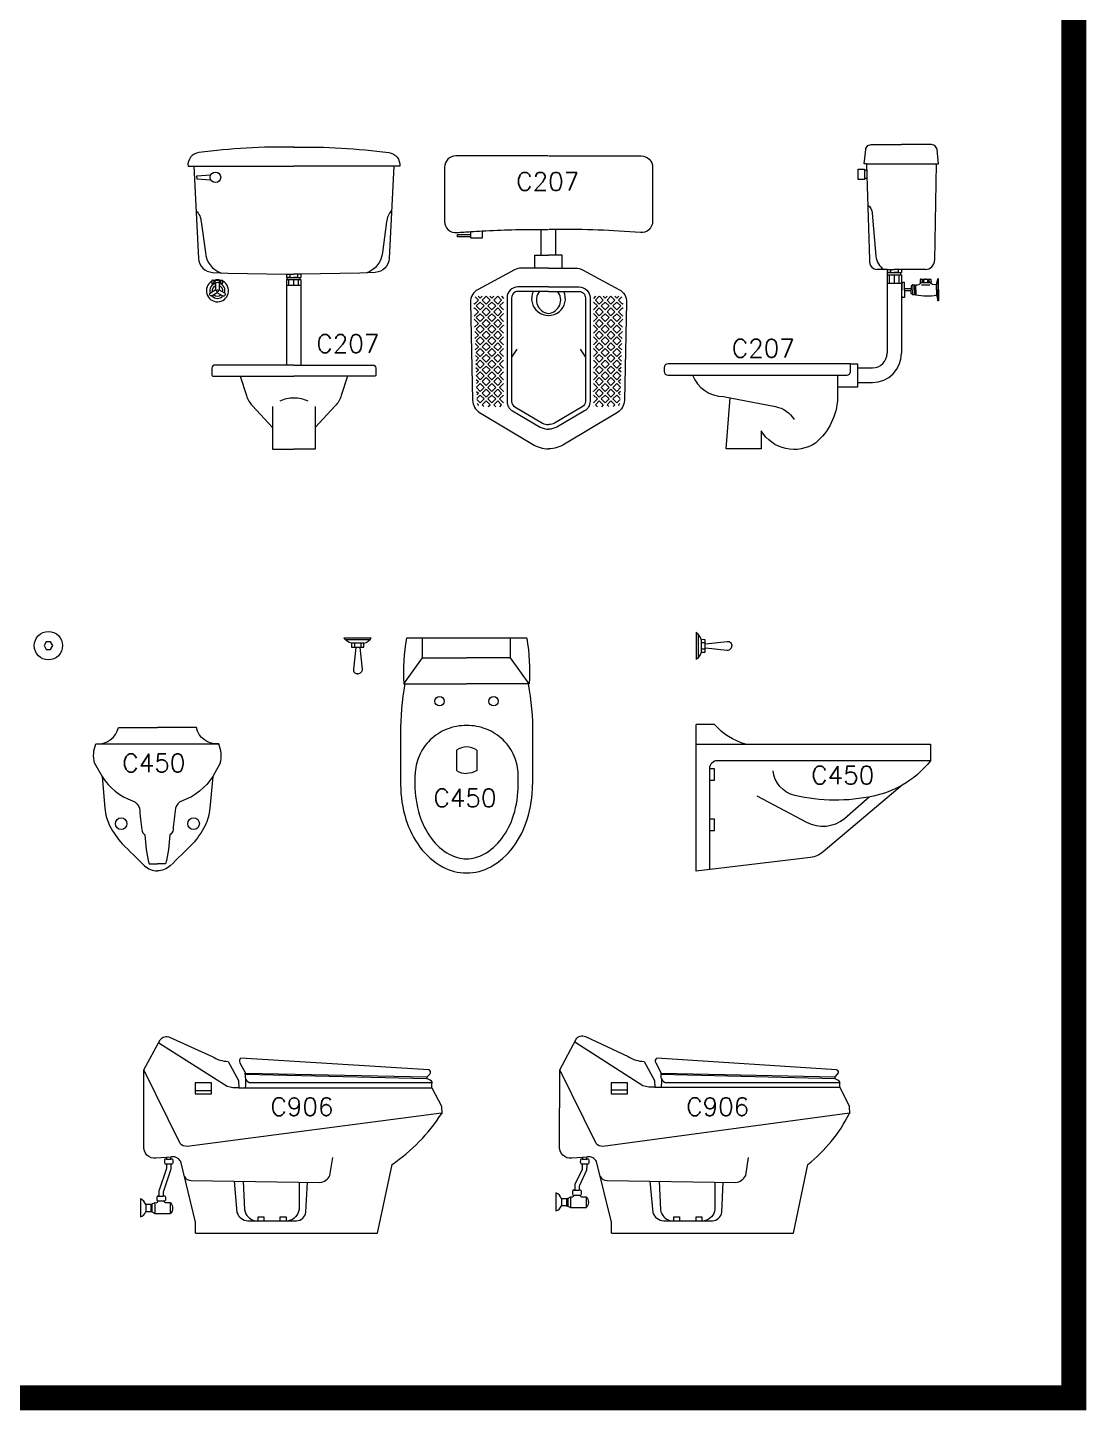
# Model space of a CAD drawing. Header units: inches. Extents: x -2548 to -2391, y 2200 to 2352.
# Drawn here: x -2424.26 to -2418.43, y 2314.17 to 2321.78 of the extents above; entities that cross this region are included whole.
import ezdxf
from ezdxf.enums import TextEntityAlignment as Align

# ---------------------------------------------------------------- set-up
doc = ezdxf.new("R2010")
doc.units = ezdxf.units.IN
doc.header["$MEASUREMENT"] = 0
for name, color, linetype in [('1', 7, 'Continuous'), ('2', 2, 'Continuous'), ('LIS', 151, 'Continuous'), ('WC-DET1', 15, 'Continuous'), ('WC-DET2', 10, 'Continuous'), ('WC-OUT', 7, 'Continuous'), ('WC-OUTL', 7, 'Continuous')]:
    doc.layers.add(name, color=color, linetype=linetype)
doc.styles.add('ROMANS', font='romans', dxfattribs={"height": 0.1})

# ---------------------------------------------------------------- blocks, each defined once
blk = doc.blocks.new('PATH')
for p, q in [((-0.0832, -0.0199), (-0.0812, -0.0219)), ((-0.0827, -0.0337), (-0.0812, -0.0322)), ((-0.0812, -0.0219), (-0.0704, -0.011)), ((-0.0812, -0.0322), (-0.0704, -0.043)), ((-0.0794, -0.0021), (-0.0704, -0.011)), ((-0.0761, -0.027), (-0.0652, -0.0162)), ((-0.0761, -0.027), (-0.0652, -0.0379)), ((-0.0708, -0.0003), (-0.0652, -0.0059)), ((-0.0652, -0.0059), (-0.0597, -0.0003)), ((-0.0652, -0.0162), (-0.0544, -0.027)), ((-0.0652, -0.0379), (-0.0544, -0.027)), ((-0.0601, -0.011), (-0.0493, -0.0003)), ((-0.0601, -0.011), (-0.0492, -0.0219)), ((-0.0601, -0.043), (-0.0492, -0.0322)), ((-0.0492, -0.0219), (-0.0384, -0.011)), ((-0.0492, -0.0322), (-0.0384, -0.043)), ((-0.0491, -0.0003), (-0.0384, -0.011)), ((-0.0441, -0.027), (-0.0332, -0.0162)), ((-0.0441, -0.027), (-0.0332, -0.0379)), ((-0.0388, -0.0003), (-0.0332, -0.0059)), ((-0.0332, -0.0059), (-0.0277, -0.0003)), ((-0.0332, -0.0162), (-0.0224, -0.027)), ((-0.0332, -0.0379), (-0.0224, -0.027)), ((-0.0281, -0.011), (-0.0173, -0.0003)), ((-0.0281, -0.011), (-0.0172, -0.0219)), ((-0.0281, -0.043), (-0.0172, -0.0322)), ((-0.0172, -0.0219), (-0.0064, -0.011)), ((-0.0172, -0.0322), (-0.0064, -0.043)), ((-0.0171, -0.0003), (-0.0064, -0.011)), ((-0.0121, -0.027), (-0.0011, -0.0161)), ((-0.0121, -0.027), (-0.0011, -0.038)), ((-0.0068, -0.0003), (-0.0011, -0.006)), ((-0.0012, -0.0059), (-0.0011, -0.0057)), ((-0.0012, -0.0162), (-0.0011, -0.0163)), ((-0.0012, -0.0379), (-0.0011, -0.0377)), ((-0.0821, -0.053), (-0.0812, -0.0539)), ((-0.082, -0.0547), (-0.0704, -0.043)), ((-0.0817, -0.0637), (-0.0704, -0.075)), ((-0.0817, -0.0647), (-0.0812, -0.0642)), ((-0.081, -0.0856), (-0.0704, -0.075)), ((-0.0761, -0.059), (-0.0652, -0.0482)), ((-0.0761, -0.059), (-0.0652, -0.0699)), ((-0.0652, -0.0482), (-0.0544, -0.059)), ((-0.0652, -0.0699), (-0.0544, -0.059)), ((-0.0601, -0.043), (-0.0492, -0.0539)), ((-0.0601, -0.075), (-0.0492, -0.0642)), ((-0.0601, -0.075), (-0.0492, -0.0859)), ((-0.0492, -0.0539), (-0.0384, -0.043)), ((-0.0492, -0.0642), (-0.0384, -0.075)), ((-0.0492, -0.0859), (-0.0384, -0.075)), ((-0.0441, -0.059), (-0.0332, -0.0482)), ((-0.0441, -0.059), (-0.0332, -0.0699)), ((-0.0332, -0.0482), (-0.0224, -0.059)), ((-0.0332, -0.0699), (-0.0224, -0.059)), ((-0.0281, -0.043), (-0.0172, -0.0539)), ((-0.0281, -0.075), (-0.0172, -0.0642)), ((-0.0281, -0.075), (-0.0172, -0.0859)), ((-0.0172, -0.0539), (-0.0064, -0.043)), ((-0.0172, -0.0642), (-0.0064, -0.075)), ((-0.0172, -0.0859), (-0.0064, -0.075)), ((-0.0121, -0.059), (-0.0011, -0.0481)), ((-0.0121, -0.059), (-0.0011, -0.07)), ((-0.0012, -0.0482), (-0.0011, -0.0483)), ((-0.0012, -0.0699), (-0.0011, -0.0697)), ((-0.0806, -0.0968), (-0.0704, -0.107)), ((-0.08, -0.1166), (-0.0704, -0.107)), ((-0.0761, -0.091), (-0.0652, -0.0802)), ((-0.0761, -0.091), (-0.0652, -0.1019)), ((-0.0761, -0.123), (-0.0652, -0.1122)), ((-0.0652, -0.0802), (-0.0544, -0.091)), ((-0.0652, -0.1019), (-0.0544, -0.091)), ((-0.0652, -0.1122), (-0.0544, -0.123)), ((-0.0601, -0.107), (-0.0492, -0.0962)), ((-0.0601, -0.107), (-0.0492, -0.1179)), ((-0.0492, -0.0962), (-0.0384, -0.107)), ((-0.0492, -0.1179), (-0.0384, -0.107)), ((-0.0441, -0.091), (-0.0332, -0.0802)), ((-0.0441, -0.091), (-0.0332, -0.1019)), ((-0.0441, -0.123), (-0.0332, -0.1122)), ((-0.0332, -0.0802), (-0.0224, -0.091)), ((-0.0332, -0.1019), (-0.0224, -0.091)), ((-0.0332, -0.1122), (-0.0224, -0.123)), ((-0.0281, -0.107), (-0.0172, -0.0962)), ((-0.0281, -0.107), (-0.0172, -0.1179)), ((-0.0172, -0.0962), (-0.0064, -0.107)), ((-0.0172, -0.1179), (-0.0064, -0.107)), ((-0.0121, -0.091), (-0.0011, -0.0801)), ((-0.0121, -0.091), (-0.0011, -0.102)), ((-0.0121, -0.123), (-0.0011, -0.1121)), ((-0.0012, -0.0802), (-0.0011, -0.0803)), ((-0.0012, -0.1019), (-0.0011, -0.1017)), ((-0.0012, -0.1122), (-0.0011, -0.1123)), ((-0.0795, -0.1299), (-0.0704, -0.139)), ((-0.079, -0.1476), (-0.0704, -0.139)), ((-0.0761, -0.123), (-0.0652, -0.1339)), ((-0.0761, -0.155), (-0.0652, -0.1442)), ((-0.0652, -0.1339), (-0.0544, -0.123)), ((-0.0652, -0.1442), (-0.0544, -0.155)), ((-0.0601, -0.139), (-0.0492, -0.1282)), ((-0.0601, -0.139), (-0.0492, -0.1499)), ((-0.0492, -0.1282), (-0.0384, -0.139)), ((-0.0492, -0.1499), (-0.0384, -0.139)), ((-0.0441, -0.123), (-0.0332, -0.1339)), ((-0.0441, -0.155), (-0.0332, -0.1442)), ((-0.0332, -0.1339), (-0.0224, -0.123)), ((-0.0332, -0.1442), (-0.0224, -0.155)), ((-0.0281, -0.139), (-0.0172, -0.1282)), ((-0.0281, -0.139), (-0.0172, -0.1499)), ((-0.0172, -0.1282), (-0.0064, -0.139)), ((-0.0172, -0.1499), (-0.0064, -0.139)), ((-0.0121, -0.123), (-0.0011, -0.134)), ((-0.0121, -0.155), (-0.0011, -0.1441)), ((-0.0012, -0.1339), (-0.0011, -0.1337)), ((-0.0012, -0.1442), (-0.0011, -0.1443)), ((-0.0785, -0.163), (-0.0704, -0.171)), ((-0.0779, -0.1786), (-0.0704, -0.171)), ((-0.0777, -0.1854), (-0.0652, -0.1979)), ((-0.0776, -0.1886), (-0.0652, -0.1762)), ((-0.0761, -0.155), (-0.0652, -0.1659)), ((-0.0652, -0.1659), (-0.0544, -0.155)), ((-0.0652, -0.1762), (-0.0544, -0.187)), ((-0.0652, -0.1979), (-0.0544, -0.187)), ((-0.0601, -0.171), (-0.0492, -0.1602)), ((-0.0601, -0.171), (-0.0492, -0.1819)), ((-0.0492, -0.1602), (-0.0384, -0.171)), ((-0.0492, -0.1819), (-0.0384, -0.171)), ((-0.0441, -0.155), (-0.0332, -0.1659)), ((-0.0441, -0.187), (-0.0332, -0.1762)), ((-0.0441, -0.187), (-0.0332, -0.1979)), ((-0.0332, -0.1659), (-0.0224, -0.155)), ((-0.0332, -0.1762), (-0.0224, -0.187)), ((-0.0332, -0.1979), (-0.0224, -0.187)), ((-0.0281, -0.171), (-0.0172, -0.1602)), ((-0.0281, -0.171), (-0.0172, -0.1819)), ((-0.0172, -0.1602), (-0.0064, -0.171)), ((-0.0172, -0.1819), (-0.0064, -0.171)), ((-0.0121, -0.155), (-0.0011, -0.166)), ((-0.0121, -0.187), (-0.0011, -0.1761)), ((-0.0121, -0.187), (-0.0011, -0.198)), ((-0.0012, -0.1762), (-0.0011, -0.1763)), ((-0.0774, -0.196), (-0.0704, -0.203)), ((-0.0769, -0.2096), (-0.0704, -0.203)), ((-0.0766, -0.2196), (-0.0652, -0.2082)), ((-0.0766, -0.2185), (-0.0652, -0.2299)), ((-0.0652, -0.2082), (-0.0544, -0.219)), ((-0.0652, -0.2299), (-0.0544, -0.219)), ((-0.0601, -0.203), (-0.0492, -0.1922)), ((-0.0601, -0.203), (-0.0492, -0.2139)), ((-0.0601, -0.235), (-0.0492, -0.2242)), ((-0.0492, -0.1922), (-0.0384, -0.203)), ((-0.0492, -0.2139), (-0.0384, -0.203)), ((-0.0492, -0.2242), (-0.0384, -0.235)), ((-0.0441, -0.219), (-0.0332, -0.2082)), ((-0.0441, -0.219), (-0.0332, -0.2299)), ((-0.0332, -0.2082), (-0.0224, -0.219)), ((-0.0332, -0.2299), (-0.0224, -0.219)), ((-0.0281, -0.203), (-0.0172, -0.1922)), ((-0.0281, -0.203), (-0.0172, -0.2139)), ((-0.0281, -0.235), (-0.0172, -0.2242)), ((-0.0172, -0.1922), (-0.0064, -0.203)), ((-0.0172, -0.2139), (-0.0064, -0.203)), ((-0.0172, -0.2242), (-0.0064, -0.235)), ((-0.0121, -0.219), (-0.0011, -0.2081)), ((-0.0121, -0.219), (-0.0011, -0.23)), ((-0.0012, -0.1979), (-0.0011, -0.1977)), ((-0.0012, -0.2082), (-0.0011, -0.2083)), ((-0.0763, -0.2291), (-0.0704, -0.235)), ((-0.0759, -0.2405), (-0.0704, -0.235)), ((-0.0756, -0.2505), (-0.0652, -0.2402)), ((-0.0755, -0.2516), (-0.0652, -0.2619)), ((-0.0752, -0.2622), (-0.0704, -0.267)), ((-0.0652, -0.2402), (-0.0544, -0.251)), ((-0.0652, -0.2619), (-0.0544, -0.251)), ((-0.0601, -0.235), (-0.0492, -0.2459)), ((-0.0601, -0.267), (-0.0492, -0.2562)), ((-0.0492, -0.2459), (-0.0384, -0.235)), ((-0.0492, -0.2562), (-0.0384, -0.267)), ((-0.0441, -0.251), (-0.0332, -0.2402)), ((-0.0441, -0.251), (-0.0332, -0.2619)), ((-0.0332, -0.2402), (-0.0224, -0.251)), ((-0.0332, -0.2619), (-0.0224, -0.251)), ((-0.0281, -0.235), (-0.0172, -0.2459)), ((-0.0281, -0.267), (-0.0172, -0.2562)), ((-0.0172, -0.2459), (-0.0064, -0.235)), ((-0.0172, -0.2562), (-0.0064, -0.267)), ((-0.0121, -0.251), (-0.0011, -0.2401)), ((-0.0121, -0.251), (-0.0011, -0.262)), ((-0.0012, -0.2402), (-0.0011, -0.2403)), ((-0.0012, -0.2619), (-0.0011, -0.2617)), ((-0.0749, -0.2715), (-0.0704, -0.267)), ((-0.0746, -0.2815), (-0.0652, -0.2722)), ((-0.0744, -0.2846), (-0.0652, -0.2939)), ((-0.074, -0.2954), (-0.0704, -0.299)), ((-0.0719, -0.3006), (-0.0704, -0.299)), ((-0.0652, -0.2722), (-0.0544, -0.283)), ((-0.0652, -0.2939), (-0.0544, -0.283)), ((-0.0601, -0.267), (-0.0492, -0.2779)), ((-0.0601, -0.299), (-0.0492, -0.2882)), ((-0.0601, -0.299), (-0.0552, -0.3039)), ((-0.0492, -0.2779), (-0.0384, -0.267)), ((-0.0492, -0.2882), (-0.0384, -0.299)), ((-0.0441, -0.283), (-0.0332, -0.2722)), ((-0.0441, -0.283), (-0.0332, -0.2939)), ((-0.0434, -0.304), (-0.0384, -0.299)), ((-0.0332, -0.2722), (-0.0224, -0.283)), ((-0.0332, -0.2939), (-0.0224, -0.283)), ((-0.0281, -0.267), (-0.0172, -0.2779)), ((-0.0281, -0.299), (-0.0172, -0.2882)), ((-0.0281, -0.299), (-0.0228, -0.3043)), ((-0.0172, -0.2779), (-0.0064, -0.267)), ((-0.0172, -0.2882), (-0.0064, -0.299)), ((-0.0121, -0.283), (-0.0011, -0.2721)), ((-0.0121, -0.283), (-0.0011, -0.294)), ((-0.0118, -0.3044), (-0.0064, -0.299)), ((-0.0014, -0.3044), (-0.0012, -0.3042)), ((-0.0012, -0.2722), (-0.0011, -0.2723)), ((-0.0012, -0.3042), (-0.0011, -0.3043))]:
    blk.add_line(p, q)

msp = doc.modelspace()

# ---------------------------------------------------------------- linework, layer by layer
at = {"color": 1}
for p, q in [((-2423.63637, 2315.33445), (-2423.63637, 2315.23475)), ((-2421.34866, 2315.36668), (-2421.34866, 2315.26697))]:
    msp.add_line(p, q, dxfattribs=at)
for points in [[(-2422.78901, 2321.12359, 0.0351208), (-2423.31421, 2321.09379, 0.4086938), (-2423.37401, 2321.01799), (-2423.34169, 2321.01799)], [(-2422.79309, 2321.12359, -0.0351208), (-2422.26789, 2321.09379, -0.4086938), (-2422.20809, 2321.01799), (-2422.24041, 2321.01799)], [(-2423.34169, 2321.01799), (-2423.31582, 2320.50966, 0.3865207), (-2423.23937, 2320.43394), (-2423.15381, 2320.43026), (-2422.83232, 2320.42432)], [(-2422.24041, 2321.01799), (-2422.26628, 2320.50966, -0.3865207), (-2422.34273, 2320.43394), (-2422.42829, 2320.43026), (-2422.75234, 2320.42427)], [(-2422.83233, 2319.92384), (-2423.22541, 2319.92384, 0.4142136), (-2423.24221, 2319.90704), (-2423.24221, 2319.86979, 0.4142136), (-2423.23501, 2319.86259), (-2423.08641, 2319.86259)], [(-2422.75233, 2319.92384), (-2422.35669, 2319.92384, -0.4142136), (-2422.33989, 2319.90704), (-2422.33989, 2319.86979, -0.4142136), (-2422.34709, 2319.86259), (-2422.49569, 2319.86259)], [(-2423.49237, 2315.52647), (-2423.49237, 2315.51421, -0.0418136), (-2423.49387, 2315.49614), (-2423.53287, 2315.38071, 0.1034695), (-2423.53437, 2315.37354), (-2423.53437, 2315.34837)], [(-2423.46837, 2315.52647), (-2423.46837, 2315.50919, -0.0418136), (-2423.46987, 2315.49112), (-2423.50887, 2315.37569, 0.1034695), (-2423.51037, 2315.36852), (-2423.51037, 2315.34837)], [(-2423.50138, 2315.55247, 0.1538462), (-2423.50138, 2315.52647, 1.3694654)], [(-2423.45895, 2315.55247, -0.1538462), (-2423.45895, 2315.52647, -1.3694654)], [(-2421.20245, 2315.52647), (-2421.20245, 2315.51421, -0.0418136), (-2421.20395, 2315.49614), (-2421.24295, 2315.41294, 0.1034695), (-2421.24445, 2315.40577), (-2421.24445, 2315.3806)], [(-2421.17845, 2315.52647), (-2421.17845, 2315.50919, -0.0418136), (-2421.17995, 2315.49112), (-2421.21895, 2315.40792, 0.1034695), (-2421.22045, 2315.40075), (-2421.22045, 2315.3806)], [(-2421.21146, 2315.55247, 0.1538462), (-2421.21146, 2315.52647, 1.3694654)], [(-2421.16903, 2315.55247, -0.1538462), (-2421.16903, 2315.52647, -1.3694654)], [(-2421.25463, 2315.3806, 0.1538462), (-2421.25463, 2315.3546, 1.3694654)], [(-2421.21027, 2315.3806, -0.1538462), (-2421.21027, 2315.3546, -1.3694654)], [(-2423.54037, 2315.32237), (-2423.54037, 2315.32076, -0.4253925), (-2423.55075, 2315.31077), (-2423.55735, 2315.31102)], [(-2423.54455, 2315.34837, 0.1538462), (-2423.54455, 2315.32237, 1.3694654)], [(-2423.46967, 2315.31102), (-2423.49437, 2315.31102, -0.4142136), (-2423.50437, 2315.32102), (-2423.50437, 2315.32237)], [(-2423.50019, 2315.34837, -0.1538462), (-2423.50019, 2315.32237, -1.3694654)], [(-2423.46967, 2315.31102, -0.3903271), (-2423.47045, 2315.2532, -2.5541258)], [(-2421.25045, 2315.3546), (-2421.25045, 2315.35299, -0.4253925), (-2421.26083, 2315.34299), (-2421.26743, 2315.34325)], [(-2421.17975, 2315.34325), (-2421.20445, 2315.34325, -0.4142136), (-2421.21445, 2315.35325), (-2421.21445, 2315.3546)], [(-2421.17975, 2315.34325, -0.3903271), (-2421.18054, 2315.28543, -2.5541258)]]:
    msp.add_lwpolyline(points, format="xyb", dxfattribs=at)
for points in [[(-2423.05837, 2316.01736), (-2423.05837, 2316.02548)], [(-2422.05613, 2315.99366), (-2422.05613, 2316.00566)], [(-2420.76845, 2316.01736), (-2420.76845, 2316.02548)], [(-2419.81021, 2315.99366), (-2419.81021, 2316.00566)], [(-2423.49229, 2315.55247), (-2423.50138, 2315.55247)], [(-2423.50138, 2315.52647), (-2423.49237, 2315.52647)], [(-2423.49229, 2315.56193), (-2423.49229, 2315.55247)], [(-2423.46837, 2315.52647), (-2423.45895, 2315.52647)], [(-2423.46822, 2315.55247), (-2423.46822, 2315.5639)], [(-2423.45895, 2315.55247), (-2423.46822, 2315.55247)], [(-2421.20237, 2315.55247), (-2421.21146, 2315.55247)], [(-2421.21146, 2315.52647), (-2421.20245, 2315.52647)], [(-2421.20237, 2315.56193), (-2421.20237, 2315.55247)], [(-2421.17845, 2315.52647), (-2421.16903, 2315.52647)], [(-2421.1783, 2315.55247), (-2421.1783, 2315.5639)], [(-2421.16903, 2315.55247), (-2421.1783, 2315.55247)], [(-2421.24445, 2315.3806), (-2421.25463, 2315.3806)], [(-2421.21027, 2315.3806), (-2421.22045, 2315.3806)], [(-2423.57885, 2315.30201), (-2423.60627, 2315.30201), (-2423.60627, 2315.30171)], [(-2423.57346, 2315.30416), (-2423.57885, 2315.3022), (-2423.57885, 2315.30201)], [(-2423.55672, 2315.31102), (-2423.57297, 2315.30416)], [(-2423.53437, 2315.34837), (-2423.54455, 2315.34837)], [(-2423.54455, 2315.32237), (-2423.54066, 2315.32237)], [(-2423.50019, 2315.34837), (-2423.51037, 2315.34837)], [(-2423.50492, 2315.32237), (-2423.50019, 2315.32237)], [(-2421.28893, 2315.33424), (-2421.31635, 2315.33424), (-2421.31635, 2315.33394)], [(-2421.28355, 2315.33639), (-2421.28893, 2315.33443), (-2421.28893, 2315.33424)], [(-2421.2668, 2315.34325), (-2421.28306, 2315.33639)], [(-2421.25463, 2315.3546), (-2421.25074, 2315.3546)], [(-2421.215, 2315.3546), (-2421.21027, 2315.3546)], [(-2423.60627, 2315.26398), (-2423.57885, 2315.26398)], [(-2423.57885, 2315.26398), (-2423.57885, 2315.26349), (-2423.57346, 2315.26202)], [(-2423.57297, 2315.26202), (-2423.57297, 2315.26153), (-2423.55735, 2315.2532)], [(-2423.55735, 2315.2532), (-2423.46967, 2315.2532)], [(-2421.31635, 2315.29621), (-2421.28893, 2315.29621)], [(-2421.28893, 2315.29621), (-2421.28893, 2315.29572), (-2421.28355, 2315.29425)], [(-2421.28306, 2315.29425), (-2421.28306, 2315.29376), (-2421.26743, 2315.28543)], [(-2421.26743, 2315.28543), (-2421.17975, 2315.28543)]]:
    msp.add_lwpolyline(points, dxfattribs=at)
for centre, radius, start, end in [((-2423.65367, 2315.28905), 0.04859, 15.098618, 69.142672), ((-2421.36609, 2315.31791), 0.05179, 18.025804, 70.339281), ((-2423.64767, 2315.27601), 0.04279, 285.320663, 342.983467), ((-2421.36003, 2315.31154), 0.046, 284.303106, 339.877514)]:
    msp.add_arc(centre, radius, start, end, dxfattribs=at)
at = {"layer": 'LIS', "color": 8, "const_width": 0.06859}
for points in [[(-2472.5754, 2351.85742), (-2418.46104, 2351.85742), (-2418.46104, 2314.20371), (-2472.5754, 2314.20371)], [(-2472.50681, 2351.78884), (-2418.52963, 2351.78884), (-2418.52963, 2314.27229), (-2472.50681, 2314.27229)]]:
    msp.add_lwpolyline(points, close=True, dxfattribs=at)
at = {"layer": 'WC-DET1', "color": 1}
for p, q in [((-2419.63764, 2321.03136), (-2419.25344, 2321.03136)), ((-2421.25463, 2315.3806), (-2421.22045, 2315.3806)), ((-2423.54455, 2315.34837), (-2423.51037, 2315.34837))]:
    msp.add_line(p, q, dxfattribs=at)
for points in [[(-2423.34169, 2321.01799), (-2422.79105, 2321.01799)], [(-2422.24041, 2321.01799), (-2422.79105, 2321.01799)], [(-2423.32621, 2320.95719), (-2423.32621, 2320.96579), (-2423.24811, 2320.97136)], [(-2423.32621, 2320.95719), (-2423.32621, 2320.94859), (-2423.24811, 2320.94303)], [(-2419.64784, 2320.99436), (-2419.64784, 2320.95236)], [(-2421.81583, 2320.62879), (-2421.81583, 2320.64319)], [(-2421.42864, 2320.52819), (-2421.38864, 2320.52819)], [(-2421.34864, 2320.52819), (-2421.38864, 2320.52819)], [(-2422.83232, 2320.42432), (-2422.79105, 2320.42355)], [(-2422.82873, 2320.40578), (-2422.75593, 2320.40578)], [(-2422.75234, 2320.42427), (-2422.79105, 2320.42355)], [(-2419.52102, 2320.43236), (-2419.44822, 2320.43236)], [(-2419.52102, 2320.42116), (-2419.44822, 2320.42116)], [(-2419.33924, 2320.39728), (-2419.28344, 2320.39728)], [(-2419.25124, 2320.36488), (-2419.24524, 2320.39888)], [(-2419.24124, 2320.33816), (-2419.24124, 2320.39888), (-2419.24524, 2320.39888)], [(-2423.24081, 2320.39172), (-2423.18501, 2320.39172)], [(-2422.83233, 2320.36371), (-2422.75233, 2320.36371)], [(-2422.82873, 2320.39458), (-2422.75593, 2320.39458)], [(-2419.52462, 2320.37416), (-2419.44462, 2320.37416)], [(-2419.39104, 2320.34328), (-2419.42864, 2320.34328)], [(-2419.39104, 2320.33248), (-2419.42864, 2320.33248)], [(-2419.38144, 2320.36608), (-2419.39104, 2320.35848), (-2419.39104, 2320.33788)], [(-2419.38144, 2320.30968), (-2419.39104, 2320.31728), (-2419.39104, 2320.33788)], [(-2419.37144, 2320.36428), (-2419.38144, 2320.36608), (-2419.38144, 2320.33768)], [(-2419.37144, 2320.31108), (-2419.38144, 2320.30968), (-2419.38144, 2320.33768)], [(-2419.36516, 2320.31108), (-2419.37144, 2320.31108), (-2419.37144, 2320.36428), (-2419.36516, 2320.36428)], [(-2419.25124, 2320.33816), (-2419.25124, 2320.36488)], [(-2419.25124, 2320.33816), (-2419.25124, 2320.31143)], [(-2419.24124, 2320.33816), (-2419.24124, 2320.27743), (-2419.24524, 2320.27743)], [(-2419.25124, 2320.31143), (-2419.24524, 2320.27743)], [(-2419.68624, 2319.90836), (-2419.68624, 2319.82836)], [(-2423.08641, 2319.86259), (-2422.79105, 2319.86259)], [(-2422.49569, 2319.86259), (-2422.79105, 2319.86259)], [(-2422.18552, 2318.16856), (-2422.08252, 2318.31256), (-2422.08252, 2318.42056)], [(-2421.49452, 2318.16856), (-2421.59752, 2318.31256), (-2421.59752, 2318.42056)], [(-2422.40519, 2318.39263), (-2422.47439, 2318.39263)], [(-2422.45019, 2318.37063), (-2422.42819, 2318.37063)], [(-2420.54748, 2318.4122), (-2420.54748, 2318.343)], [(-2420.52548, 2318.3672), (-2420.52548, 2318.3892)], [(-2422.08252, 2318.31256), (-2421.84002, 2318.31256)], [(-2421.59752, 2318.31256), (-2421.84002, 2318.31256)], [(-2422.17912, 2318.16856), (-2421.84002, 2318.16856)], [(-2421.50092, 2318.16856), (-2421.84002, 2318.16856)], [(-2423.88094, 2317.83894), (-2423.20454, 2317.83894)], [(-2420.57522, 2317.8372), (-2420.30328, 2317.8372)], [(-2422.12332, 2317.61536), (-2422.12332, 2317.66916)], [(-2421.55552, 2317.61536), (-2421.55552, 2317.66916)], [(-2423.33437, 2315.9306), (-2423.24437, 2315.9306)], [(-2422.03237, 2315.9746), (-2422.03237, 2315.9446)], [(-2421.04445, 2315.9346), (-2420.95445, 2315.9346)], [(-2419.78645, 2315.9746), (-2419.78645, 2315.9486)], [(-2423.49237, 2315.52647), (-2423.46837, 2315.52647)], [(-2423.49229, 2315.55247), (-2423.46822, 2315.55247)], [(-2421.20245, 2315.52647), (-2421.17845, 2315.52647)], [(-2421.20237, 2315.55247), (-2421.1783, 2315.55247)], [(-2423.60627, 2315.30171), (-2423.60627, 2315.26398)], [(-2423.55735, 2315.31102), (-2423.55735, 2315.2532)], [(-2423.54066, 2315.32237), (-2423.50492, 2315.32237)], [(-2421.31635, 2315.33394), (-2421.31635, 2315.29621)], [(-2421.26743, 2315.34325), (-2421.26743, 2315.28543)], [(-2421.25074, 2315.3546), (-2421.215, 2315.3546)]]:
    msp.add_lwpolyline(points, dxfattribs=at)
for points in [[(-2419.63077, 2320.80472, -0.2111246), (-2419.60604, 2320.75976), (-2419.58564, 2320.52316, 0.2318268), (-2419.54124, 2320.44936, -8.8278927)], [(-2423.32964, 2320.77257, -0.1948962), (-2423.30181, 2320.71166), (-2423.27861, 2320.54386, 0.3015441), (-2423.19254, 2320.43192, 0.1638995)], [(-2422.25246, 2320.77257, 0.1948962), (-2422.28029, 2320.71166), (-2422.30349, 2320.54386, -0.3015441), (-2422.38956, 2320.43192, -0.1638995)], [(-2421.81583, 2320.65857, -0.0027198), (-2421.75343, 2320.66228, 0.0925731)], [(-2421.42864, 2320.67062, -0.001654), (-2421.39063, 2320.67039, 0.0925731)], [(-2421.34864, 2320.67062, 0.001644), (-2421.38643, 2320.67039, -0.0925731)], [(-2421.38864, 2320.45729), (-2421.46366, 2320.45729, 0.1237013)], [(-2421.38864, 2320.45729), (-2421.31363, 2320.45729, -0.1237013)], [(-2419.52462, 2320.45021, 0.0019266), (-2419.48462, 2320.45016, 0.5946179)], [(-2419.44462, 2320.45021, -0.0019266), (-2419.48462, 2320.45016, -0.5946179)], [(-2423.21261, 2320.32151), (-2423.24057, 2320.30536, -1), (-2423.25017, 2320.32199), (-2423.22101, 2320.33883)], [(-2423.22727, 2320.37132), (-2423.24081, 2320.37132, -0.5105686)], [(-2423.22101, 2320.33883), (-2423.22101, 2320.37112, -1), (-2423.20181, 2320.37112), (-2423.20181, 2320.33744)], [(-2423.20181, 2320.33744), (-2423.17384, 2320.3213, -1), (-2423.18344, 2320.30467), (-2423.21261, 2320.32151)], [(-2423.18501, 2320.37132), (-2423.19634, 2320.37132, -0.5105686)], [(-2421.38864, 2320.3288), (-2421.55723, 2320.3288, 0.4142136), (-2421.59186, 2320.29417), (-2421.59186, 2319.72299, 0.2676631), (-2421.57458, 2319.69302), (-2421.42172, 2319.60455, 0.1412867), (-2421.38956, 2319.59654, 0.1412867)], [(-2421.38864, 2320.3288), (-2421.22006, 2320.3288, -0.4142136), (-2421.18543, 2320.29417), (-2421.18543, 2319.72299, -0.2676631), (-2421.20271, 2319.69302), (-2421.35557, 2319.60455, -0.1412867), (-2421.38773, 2319.59654, -0.1412867)], [(-2419.42864, 2320.33668), (-2419.42864, 2320.37888), (-2419.43324, 2320.37888, 0.4142136), (-2419.44224, 2320.36988), (-2419.44224, 2320.33668)], [(-2419.42864, 2320.33788), (-2419.42864, 2320.29548), (-2419.43324, 2320.29548, -0.4142136), (-2419.44224, 2320.30448), (-2419.44224, 2320.33788)], [(-2419.33484, 2320.37688), (-2419.33924, 2320.37688, -0.3495628), (-2419.36516, 2320.36417, 26.656849)], [(-2419.28824, 2320.37688), (-2419.33484, 2320.37688, -0.5105686)], [(-2419.25124, 2320.36488), (-2419.27383, 2320.36801, -0.3197836), (-2419.28324, 2320.37688), (-2419.28824, 2320.37688, -0.5105686)], [(-2419.36516, 2320.31108, 0.1152916), (-2419.25095, 2320.30982, 6.8307177)], [(-2422.79105, 2319.92384), (-2422.83233, 2319.92384, 0.4142136)], [(-2422.79105, 2319.92384), (-2422.75233, 2319.92384, -0.4142136)], [(-2420.5895, 2319.86796), (-2419.74744, 2319.86796, 0.4142136), (-2419.72564, 2319.88976), (-2419.72564, 2319.93096)], [(-2419.79644, 2319.86796), (-2419.79644, 2319.80116, -0.2074993)], [(-2421.55553, 2317.66916, 0.0997283), (-2421.57695, 2317.77072, 0.0998892), (-2421.63867, 2317.8598, 0.0969973), (-2421.73026, 2317.91882, 0.0950469), (-2421.83942, 2317.93976, 0.0950469), (-2421.94858, 2317.91882, 0.0969973), (-2422.04016, 2317.8598, 0.0998892), (-2422.10188, 2317.77072, 0.0997283), (-2422.12331, 2317.66916, 0.102035)], [(-2421.89572, 2317.80356), (-2421.89572, 2317.69116, 0.1384205), (-2421.84002, 2317.67516, 3.5114713)], [(-2421.78432, 2317.80356), (-2421.78432, 2317.69116, -0.1384205), (-2421.84002, 2317.67516, -3.5114713)], [(-2419.28522, 2317.7456), (-2420.45828, 2317.7456, 0.4142136), (-2420.50208, 2317.7018), (-2420.50208, 2317.14702)], [(-2423.84734, 2317.65894, 0.1696875), (-2423.68034, 2317.52494, -0.243626), (-2423.64174, 2317.48374, -0.0014593), (-2423.62894, 2317.36554, 0.2341182), (-2423.61094, 2317.33714, 0.0548846), (-2423.58774, 2317.17714), (-2423.54274, 2317.17714)], [(-2423.23814, 2317.65894, -0.1696875), (-2423.40514, 2317.52494, 0.243626), (-2423.44374, 2317.48374, 0.0014593), (-2423.45654, 2317.36554, -0.2341182), (-2423.47454, 2317.33714, -0.0548846), (-2423.49774, 2317.17714), (-2423.54274, 2317.17714)], [(-2419.44178, 2317.61027, -0.0729067), (-2419.59968, 2317.5508, -0.1121683), (-2420.03288, 2317.5546, -0.3180883), (-2420.15228, 2317.69, -1.3329468)], [(-2422.1245, 2317.61536, 0.0752163), (-2422.09901, 2317.44568, 0.0854396), (-2422.03374, 2317.31709, 0.1061672), (-2421.93491, 2317.23057, 0.1275675), (-2421.84002, 2317.20596, 0.1275675), (-2421.74513, 2317.23057, 0.1061672), (-2421.64629, 2317.31709, 0.0854396), (-2421.58102, 2317.44568, 0.0749533), (-2421.55553, 2317.61476, 0.0002615), (-2421.55553, 2317.61536, 0.0002301)], [(-2420.24226, 2317.55185), (-2419.96859, 2317.4069, 0.3008338), (-2419.75868, 2317.4274), (-2419.62215, 2317.54618)], [(-2423.09359, 2315.9446, -0.1082665), (-2423.15835, 2315.95263), (-2423.5343, 2316.19154)], [(-2420.80367, 2315.9486, -0.1082665), (-2420.86843, 2315.95663), (-2421.24438, 2316.19554)], [(-2421.9786, 2315.80193, 0.0009508), (-2421.97718, 2315.80477), (-2423.37939, 2315.62272, -0.2654117), (-2423.41664, 2315.63829), (-2423.61677, 2316.04375)], [(-2423.05719, 2315.99484, -0.0191202), (-2423.05837, 2315.9446, 2.3317961)], [(-2419.73268, 2315.80193, 0.0009508), (-2419.73126, 2315.80477), (-2421.08947, 2315.62272, -0.2654117), (-2421.12672, 2315.63829), (-2421.32685, 2316.04375)], [(-2420.76727, 2315.99484, -0.0207731), (-2420.76845, 2315.9486, 2.5333653)], [(-2423.46822, 2315.5639), (-2423.49229, 2315.56193, -0.4843534)], [(-2423.39418, 2315.45665, 0.2946104), (-2423.35637, 2315.4346), (-2422.64837, 2315.4246, 0.2709782), (-2422.59237, 2315.4626), (-2422.57637, 2315.5606)], [(-2421.1783, 2315.5639), (-2421.20237, 2315.56193, -0.4843534)], [(-2421.10426, 2315.45665, 0.2946104), (-2421.06645, 2315.4346), (-2420.35845, 2315.4246, 0.2709782), (-2420.30245, 2315.4626), (-2420.28645, 2315.5606)], [(-2423.12056, 2315.43127), (-2423.10437, 2315.2586, 0.3052397), (-2423.04437, 2315.2126), (-2422.77637, 2315.2126, 0.3587654), (-2422.72437, 2315.2606), (-2422.71595, 2315.42555)], [(-2423.06963, 2315.43044), (-2423.06237, 2315.2726, 0.2926928), (-2423.00637, 2315.2126, 0.3707889)], [(-2422.76237, 2315.42621), (-2422.76237, 2315.2746, -0.3167258), (-2422.82037, 2315.2126, -0.3744004)], [(-2420.83064, 2315.43127), (-2420.81445, 2315.2586, 0.3052397), (-2420.75445, 2315.2126), (-2420.48645, 2315.2126, 0.3587654), (-2420.43445, 2315.2606), (-2420.42603, 2315.42555)], [(-2420.77971, 2315.43044), (-2420.77245, 2315.2726, 0.2926928), (-2420.71645, 2315.2126, 0.3707889)], [(-2420.47245, 2315.42621), (-2420.47245, 2315.2746, -0.3167258), (-2420.53045, 2315.2126, -0.3744004)]]:
    msp.add_lwpolyline(points, format="xyb", dxfattribs=at)
for points in [[(-2424.11934, 2318.37894), (-2424.13104, 2318.3992), (-2424.15444, 2318.3992), (-2424.16614, 2318.37894), (-2424.15444, 2318.35867), (-2424.13104, 2318.35867)], [(-2423.33437, 2315.9126), (-2423.24437, 2315.9126), (-2423.24437, 2315.9726), (-2423.33437, 2315.9726)], [(-2421.04445, 2315.9126), (-2420.95445, 2315.9126), (-2420.95445, 2315.9726), (-2421.04445, 2315.9726)]]:
    msp.add_lwpolyline(points, close=True, dxfattribs=at)
for centre, radius in [((-2423.22281, 2320.95719), 0.029), ((-2423.21181, 2320.33259), 0.006), ((-2421.98872, 2318.07316), 0.0256), ((-2421.69132, 2318.07316), 0.0256), ((-2423.74214, 2317.39894), 0.032), ((-2423.34334, 2317.39894), 0.032)]:
    msp.add_circle(centre, radius, dxfattribs=at)
for centre, radius, start, end in [((-2290.57009, 2324.8269), 129.12335, 181.7008602, 181.7195052), ((-2419.32564, 2320.38708), 0.017, 143.130102, 216.869898), ((-2419.29704, 2320.38708), 0.017, 323.130102, 36.869898), ((-2423.21181, 2320.33259), 0.06072, 122.030788, 60.703151), ((-2423.21181, 2320.33259), 0.0417, 102.384341, 196.425902), ((-2423.22721, 2320.38152), 0.017, 143.130102, 216.869898), ((-2423.21181, 2320.33259), 0.02921, 108.360935, 189.977235), ((-2423.21181, 2320.33259), 0.06072, 76.818242, 103.181758), ((-2423.21181, 2320.33259), 0.0417, 342.384341, 76.425902), ((-2423.21181, 2320.33259), 0.02921, 348.360935, 69.977235), ((-2423.19861, 2320.38152), 0.017, 323.130102, 36.869898), ((-2421.38864, 2320.28919), 0.09303, 154.802031, 25.197969), ((-2421.38209, 2320.28149), 0.07357, 139.984334, 264.885002), ((-2421.3952, 2320.28149), 0.07357, 275.114998, 40.015666), ((-2419.43928, 2320.33788), 0.00665, 118.698664, 143.357467), ((-2419.43928, 2320.33788), 0.00665, 216.642533, 241.301336), ((-2423.21181, 2320.33259), 0.0417, 222.384341, 316.425902), ((-2423.21181, 2320.33259), 0.02921, 228.360935, 309.977235), ((-2421.83948, 2317.72439), 0.09711, 54.795122, 125.38521)]:
    msp.add_arc(centre, radius, start, end, dxfattribs=at)
at = {"layer": 'WC-DET2', "color": 1}
for points in [[(-2422.81353, 2320.42356), (-2422.81353, 2320.40738), (-2422.82213, 2320.40578), (-2422.83233, 2320.40738)], [(-2422.81353, 2320.40738), (-2422.79233, 2320.40578)], [(-2422.77113, 2320.40738), (-2422.79233, 2320.40578)], [(-2422.77113, 2320.42356), (-2422.77113, 2320.40738), (-2422.76253, 2320.40578), (-2422.75233, 2320.40738)], [(-2419.50582, 2320.45015), (-2419.50582, 2320.43396), (-2419.51442, 2320.43236), (-2419.52462, 2320.43396)], [(-2419.51082, 2320.37396), (-2419.51082, 2320.42116)], [(-2419.50582, 2320.43396), (-2419.48462, 2320.43236)], [(-2419.46342, 2320.43396), (-2419.48462, 2320.43236)], [(-2419.48462, 2320.42116), (-2419.48462, 2320.37416)], [(-2419.46342, 2320.45015), (-2419.46342, 2320.43396), (-2419.45482, 2320.43236), (-2419.44462, 2320.43396)], [(-2419.45842, 2320.37396), (-2419.45842, 2320.42116)], [(-2419.24524, 2320.39888), (-2419.24524, 2320.33816)], [(-2422.81853, 2320.36351), (-2422.81853, 2320.39458)], [(-2422.79233, 2320.39458), (-2422.79233, 2320.36371)], [(-2422.76613, 2320.36351), (-2422.76613, 2320.39458)], [(-2419.36516, 2320.33816), (-2419.36516, 2320.36428)], [(-2419.36516, 2320.33816), (-2419.36516, 2320.31108)], [(-2419.33524, 2320.36528), (-2419.28824, 2320.36528)], [(-2419.24524, 2320.27743), (-2419.24524, 2320.33816)], [(-2421.56383, 2320.01099), (-2421.59183, 2319.96699)], [(-2421.21346, 2320.01099), (-2421.18546, 2319.96699)], [(-2422.90781, 2319.69499), (-2422.90781, 2319.5793)], [(-2422.67429, 2319.69499), (-2422.67429, 2319.5793)], [(-2422.90781, 2319.5793), (-2422.90781, 2319.45999), (-2422.79105, 2319.45999)], [(-2422.67429, 2319.5793), (-2422.67429, 2319.45999), (-2422.79105, 2319.45999)], [(-2420.56508, 2318.44347), (-2420.56508, 2318.31173)], [(-2422.37392, 2318.41023), (-2422.50566, 2318.41023)], [(-2422.45679, 2318.39263), (-2422.45679, 2318.37063)], [(-2422.42159, 2318.39263), (-2422.42159, 2318.37063)], [(-2420.54748, 2318.3958), (-2420.52548, 2318.3958)], [(-2420.54748, 2318.3606), (-2420.52548, 2318.3606)], [(-2420.50088, 2317.639), (-2420.47428, 2317.639), (-2420.47428, 2317.7008), (-2420.50208, 2317.7008)], [(-2420.50088, 2317.3616), (-2420.47428, 2317.3616), (-2420.47428, 2317.4234), (-2420.50208, 2317.4234)], [(-2423.57885, 2315.30201), (-2423.57885, 2315.26398)], [(-2423.57297, 2315.30416), (-2423.57297, 2315.26202)], [(-2423.46967, 2315.2532), (-2423.46967, 2315.31102)], [(-2421.28893, 2315.33424), (-2421.28893, 2315.29621)], [(-2421.28306, 2315.33639), (-2421.28306, 2315.29425)], [(-2421.17975, 2315.28543), (-2421.17975, 2315.34325)], [(-2422.98837, 2315.2126), (-2422.98837, 2315.2346), (-2422.95637, 2315.2346), (-2422.95637, 2315.2126)], [(-2422.86637, 2315.2126), (-2422.86637, 2315.2346), (-2422.83437, 2315.2346), (-2422.83437, 2315.2126)], [(-2420.69845, 2315.2126), (-2420.69845, 2315.2346), (-2420.66645, 2315.2346), (-2420.66645, 2315.2126)], [(-2420.57645, 2315.2126), (-2420.57645, 2315.2346), (-2420.54445, 2315.2346), (-2420.54445, 2315.2126)]]:
    msp.add_lwpolyline(points, dxfattribs=at)
for points in [[(-2423.24154, 2320.37237, 0.0550683), (-2423.23779, 2320.37309, 0.0854193), (-2423.23381, 2320.37511, 0.1061728), (-2423.23105, 2320.37826, 0.1276115), (-2423.2302, 2320.38152, 0.1276115), (-2423.23105, 2320.38477, 0.1061728), (-2423.23381, 2320.38793, 0.0854193), (-2423.23779, 2320.38995, 0.0550683), (-2423.24154, 2320.39066, 0.0749244)], [(-2423.21291, 2320.39072, 0.0749244), (-2423.21802, 2320.38995, 0.0854193), (-2423.222, 2320.38793, 0.1061728), (-2423.22476, 2320.38477, 0.1276115), (-2423.22561, 2320.38152, 0.1276115), (-2423.22476, 2320.37826, 0.1061728), (-2423.222, 2320.37511, 0.0335494), (-2423.22051, 2320.37415, 0.0749244)], [(-2423.20301, 2320.37577, 0.0797957), (-2423.20105, 2320.37826, 0.1276115), (-2423.2002, 2320.38152, 0.1276115), (-2423.20105, 2320.38477, 0.1061728), (-2423.20381, 2320.38793, 0.0854193), (-2423.20779, 2320.38995, 0.0749244), (-2423.21291, 2320.39072, 0.0749244)], [(-2423.18428, 2320.37237, -0.0550683), (-2423.18802, 2320.37309, -0.0854193), (-2423.192, 2320.37511, -0.1061728), (-2423.19476, 2320.37826, -0.1276115), (-2423.19561, 2320.38152, -0.1276115), (-2423.19476, 2320.38477, -0.1061728), (-2423.192, 2320.38793, -0.0854193), (-2423.18802, 2320.38995, -0.0550683), (-2423.18428, 2320.39066, -0.0749244)], [(-2419.33997, 2320.37794, 0.0550683), (-2419.33623, 2320.37865, 0.0854193), (-2419.33225, 2320.38067, 0.1061728), (-2419.32948, 2320.38383, 0.1276115), (-2419.32864, 2320.38708, 0.1276115), (-2419.32948, 2320.39034, 0.1061728), (-2419.33225, 2320.39349, 0.0854193), (-2419.33623, 2320.39551, 0.0550683), (-2419.33997, 2320.39623, 0.0749244)], [(-2419.28271, 2320.37794, -0.0550683), (-2419.28645, 2320.37865, -0.0854193), (-2419.29043, 2320.38067, -0.1061728), (-2419.29319, 2320.38383, -0.1276115), (-2419.29404, 2320.38708, -0.1276115), (-2419.29319, 2320.39034, -0.1061728), (-2419.29043, 2320.39349, -0.0854193), (-2419.28645, 2320.39551, -0.0550683), (-2419.28271, 2320.39623, -0.0749244)], [(-2420.59484, 2319.86796, 0.3079445), (-2420.42564, 2319.74996), (-2420.38803, 2319.74273, -0.2110341)], [(-2423.08641, 2319.86219), (-2423.05231, 2319.75577, 0.11023), (-2423.01899, 2319.69885), (-2422.90781, 2319.5793)], [(-2422.49569, 2319.86219), (-2422.52979, 2319.75577, -0.11023), (-2422.5631, 2319.69885), (-2422.67429, 2319.5793)], [(-2419.79644, 2319.80116), (-2419.79644, 2319.74196, -0.2074993), (-2419.91824, 2319.49416, -0.4269083), (-2420.21724, 2319.56096), (-2420.21724, 2319.46256), (-2420.40984, 2319.46256), (-2420.38803, 2319.74273)], [(-2420.38803, 2319.74273), (-2420.13844, 2319.69476, -0.2110341), (-2420.03624, 2319.62396, 0.7993111)]]:
    msp.add_lwpolyline(points, format="xyb", dxfattribs=at)
msp.add_lwpolyline([(-2419.31134, 2320.39628, 0.0749244), (-2419.31645, 2320.39551, 0.0854193), (-2419.32043, 2320.39349, 0.1061728), (-2419.32319, 2320.39034, 0.1276115), (-2419.32404, 2320.38708, 0.1276115), (-2419.32319, 2320.38383, 0.1061728), (-2419.32043, 2320.38067, 0.0854193), (-2419.31645, 2320.37865, 0.0749244), (-2419.31134, 2320.37788, 0.0749244), (-2419.30623, 2320.37865, 0.0854193), (-2419.30225, 2320.38067, 0.1061728), (-2419.29948, 2320.38383, 0.1276115), (-2419.29864, 2320.38708, 0.1276115), (-2419.29948, 2320.39034, 0.1061728), (-2419.30225, 2320.39349, 0.0854193), (-2419.30623, 2320.39551, 0.0749244)], format="xyb", close=True, dxfattribs=at)
for centre, start, end in [((-2422.79281, 2319.56392), 89.435758, 115.376484), ((-2422.78929, 2319.56392), 64.623516, 90.564242)]:
    msp.add_arc(centre, 0.17827, start, end, dxfattribs=at)
at = {"layer": 'WC-OUT', "color": 1}
for p, q in [((-2419.25344, 2321.03136), (-2419.26264, 2320.49956)), ((-2419.52462, 2320.4502), (-2419.57983, 2320.4502)), ((-2419.52462, 2320.42116), (-2419.52462, 2319.98836)), ((-2419.31264, 2320.45016), (-2419.44462, 2320.4502)), ((-2419.44462, 2320.42116), (-2419.44462, 2319.98836)), ((-2420.75204, 2319.90916), (-2420.75204, 2319.88976)), ((-2419.72564, 2319.93096), (-2420.73024, 2319.93096)), ((-2420.73024, 2319.86796), (-2420.5895, 2319.86796)), ((-2419.68604, 2319.90836), (-2419.60462, 2319.90836)), ((-2419.68604, 2319.82836), (-2419.60462, 2319.82836))]:
    msp.add_line(p, q, dxfattribs=at)
for points in [[(-2419.63744, 2321.03136), (-2419.65044, 2321.03136), (-2419.64184, 2321.10956, -0.4348456), (-2419.60484, 2321.13716), (-2419.44554, 2321.13716, -1)], [(-2419.25364, 2321.03136), (-2419.24064, 2321.03136), (-2419.24924, 2321.10956, 0.4348456), (-2419.28624, 2321.13716), (-2419.44554, 2321.13716, 1)], [(-2421.39063, 2321.07479), (-2421.89903, 2321.07479, 0.4142136), (-2421.96163, 2321.01219), (-2421.96163, 2320.71459, 0.4401232), (-2421.89432, 2320.65294, -0.0034237), (-2421.81583, 2320.65857, 0.0925731)], [(-2421.38643, 2321.07479), (-2420.87803, 2321.07479, -0.4142136), (-2420.81543, 2321.01219), (-2420.81543, 2320.71459, -0.4401232), (-2420.88274, 2320.65294, 0.0202938), (-2421.34864, 2320.67062, -0.0925731)], [(-2421.75343, 2320.66228, -0.0141385), (-2421.42864, 2320.67062, 0.0925731)], [(-2421.46366, 2320.45729), (-2421.53873, 2320.45729, 0.1237013), (-2421.57654, 2320.44779), (-2421.77674, 2320.34041, 0.2824961), (-2421.81891, 2320.26809), (-2421.80663, 2319.72966, 0.2572664), (-2421.76784, 2319.6629), (-2421.47723, 2319.48839, 0.124907), (-2421.38883, 2319.46219, 0.3836267)], [(-2421.31363, 2320.45729), (-2421.23856, 2320.45729, -0.1237013), (-2421.20075, 2320.44779), (-2421.00055, 2320.34041, -0.2824961), (-2420.95838, 2320.26809), (-2420.97065, 2319.72966, -0.2572664), (-2421.00945, 2319.6629), (-2421.30006, 2319.48839, -0.124907), (-2421.38846, 2319.46219, -0.3836267)], [(-2424.12734, 2318.46494, 0.0002301), (-2424.12735, 2318.46434, 0.0749533)], [(-2422.47439, 2318.39263, -0.1583811), (-2422.51499, 2318.42036, 2.9323831)], [(-2422.40519, 2318.39263, 0.1583811), (-2422.36459, 2318.42036, -2.9323831)], [(-2422.17148, 2318.42056, 0.0567112), (-2422.18552, 2318.16856), (-2422.17912, 2318.16856)], [(-2421.50856, 2318.42056, -0.0567112), (-2421.49452, 2318.16856), (-2421.50092, 2318.16856)], [(-2420.54748, 2318.4122, 0.1583811), (-2420.57522, 2318.4528, -2.9323831)], [(-2422.45019, 2318.36943), (-2422.46339, 2318.24983, 0.4826073), (-2422.43799, 2318.22463, -0.5479047)], [(-2422.42819, 2318.36943), (-2422.41499, 2318.24983, -0.4826073), (-2422.44039, 2318.22463, 0.5479047)], [(-2420.54748, 2318.343, -0.1583811), (-2420.57522, 2318.3024, 2.9323831)], [(-2420.52428, 2318.3892), (-2420.40468, 2318.4024, -0.4826073), (-2420.37948, 2318.377, 0.5479047)], [(-2420.52428, 2318.3672), (-2420.40468, 2318.354, 0.4826073), (-2420.37948, 2318.3794, -0.5479047)], [(-2422.17912, 2318.16816, 0.0521214), (-2422.2029, 2317.89376), (-2422.2029, 2317.61536, 0.1445603)], [(-2421.50092, 2318.16816, -0.0521214), (-2421.47714, 2317.89376), (-2421.47714, 2317.61536, -0.1445603)], [(-2423.88897, 2317.73233, -0.1579342), (-2423.88094, 2317.83894, 0.3839797), (-2423.75754, 2317.92894), (-2423.54274, 2317.92894)], [(-2423.19651, 2317.73233, 0.1579342), (-2423.20454, 2317.83894, -0.3839797), (-2423.32794, 2317.92894), (-2423.54274, 2317.92894)], [(-2420.30328, 2317.8372, -0.1474672), (-2420.47428, 2317.9446), (-2420.57522, 2317.9446)], [(-2420.30328, 2317.8372), (-2419.28522, 2317.8372), (-2419.28522, 2317.7456, -0.0947647), (-2419.44178, 2317.61027, -0.1121683)], [(-2423.88897, 2317.73233), (-2423.84734, 2317.65894), (-2423.83194, 2317.48394, 0.0967779), (-2423.80374, 2317.38614, 0.0628624), (-2423.73694, 2317.28834, -0.0039443), (-2423.61354, 2317.16694, 0.1699019), (-2423.54274, 2317.13905, 0.4259045)], [(-2423.19651, 2317.73233), (-2423.23814, 2317.65894), (-2423.25354, 2317.48394, -0.0967779), (-2423.28174, 2317.38614, -0.0628624), (-2423.34854, 2317.28834, 0.0039443), (-2423.47194, 2317.16694, -0.1699019), (-2423.54274, 2317.13905, -0.4259045)], [(-2422.2029, 2317.61536, 0.0002301), (-2422.2029, 2317.61476, 0.0749533)], [(-2422.2029, 2317.61476, 0.0749533), (-2422.17392, 2317.42256, 0.0854396), (-2422.09661, 2317.27026, 0.1061672), (-2421.97301, 2317.16206, 0.1275675), (-2421.84002, 2317.12756, 0.1275675), (-2421.70702, 2317.16206, 0.1061672), (-2421.58342, 2317.27026, 0.0854396), (-2421.50611, 2317.42256, 0.0749533), (-2421.47714, 2317.61476, 0.0002301), (-2421.47714, 2317.61536, 0.0854396)], [(-2419.44178, 2317.61027), (-2419.87564, 2317.24387, -0.152678), (-2419.94549, 2317.21265), (-2420.57522, 2317.1384)], [(-2423.49229, 2315.56193), (-2423.55068, 2315.55716, -0.4843534), (-2423.6174, 2315.62415), (-2423.61677, 2316.04375), (-2423.52695, 2316.20915, -0.3616579), (-2423.47523, 2316.22303), (-2423.24067, 2316.11763, 0.1510359), (-2423.15214, 2316.0906), (-2423.09559, 2315.98586), (-2423.09359, 2315.9446), (-2422.03037, 2315.9446), (-2421.97864, 2315.84391), (-2421.97704, 2315.80114)], [(-2421.20237, 2315.56193), (-2421.26077, 2315.55716, -0.4843534), (-2421.32748, 2315.62415), (-2421.32685, 2316.04375), (-2421.23703, 2316.21315, -0.3616579), (-2421.18531, 2316.22703), (-2420.95075, 2316.11763, 0.1510359), (-2420.86222, 2316.0906), (-2420.80567, 2315.98586), (-2420.80367, 2315.9486), (-2419.78445, 2315.9486), (-2419.73272, 2315.84391), (-2419.73112, 2315.80114)], [(-2422.05613, 2316.00566), (-2422.04237, 2316.0206, 0.5884033), (-2422.04837, 2316.0446), (-2423.08283, 2316.10832, 0.4136585), (-2423.08837, 2316.0826), (-2423.05826, 2316.02527)], [(-2419.81021, 2316.00566), (-2419.79645, 2316.0206, 0.5884033), (-2419.80245, 2316.0446), (-2420.79291, 2316.10832, 0.4136585), (-2420.79845, 2316.0826), (-2420.76834, 2316.02527)], [(-2423.03637, 2315.9746), (-2422.02837, 2315.9746, 0.1932297), (-2422.05613, 2315.99366), (-2423.05989, 2316.0174), (-2423.05989, 2316.0026, 0.2362081), (-2423.03637, 2315.9746, 0.2069584)], [(-2423.05826, 2316.02527), (-2422.05613, 2316.00566, 0.2647091)], [(-2420.74645, 2315.9746), (-2419.78245, 2315.9746, 0.1932297), (-2419.81021, 2315.99366), (-2420.76997, 2316.0174), (-2420.76997, 2316.0026, 0.2362081), (-2420.74645, 2315.9746, 0.2069584)], [(-2420.76834, 2316.02527), (-2419.81021, 2316.00566, 0.2768603)], [(-2423.33237, 2315.1446), (-2422.33037, 2315.1446), (-2422.25037, 2315.5226, 0.1009372), (-2421.9786, 2315.80193)], [(-2421.04245, 2315.1446), (-2420.04045, 2315.1446), (-2419.96045, 2315.5226, 0.109143), (-2419.73268, 2315.80193)], [(-2423.33237, 2315.1446), (-2423.33237, 2315.2046), (-2423.41426, 2315.53853, 0.3261438), (-2423.46445, 2315.56421), (-2423.46822, 2315.5639, -0.4843534)], [(-2421.04245, 2315.1446), (-2421.04245, 2315.2046), (-2421.12434, 2315.53853, 0.3261438), (-2421.17453, 2315.56421), (-2421.1783, 2315.5639, -0.4843534)]]:
    msp.add_lwpolyline(points, format="xyb", dxfattribs=at)
for points in [[(-2419.64784, 2320.95236), (-2419.64784, 2320.94456), (-2419.68304, 2320.94456), (-2419.68304, 2321.00136), (-2419.64784, 2321.00216)], [(-2419.64784, 2321.00216), (-2419.64784, 2320.99436)], [(-2419.63654, 2320.99436), (-2419.64784, 2320.99436)], [(-2419.64784, 2320.95236), (-2419.63529, 2320.95236)], [(-2421.81583, 2320.62879), (-2421.89023, 2320.62879), (-2421.89023, 2320.64319), (-2421.81583, 2320.64319)], [(-2421.75343, 2320.66228), (-2421.75343, 2320.62139), (-2421.81583, 2320.62139), (-2421.81583, 2320.62879)], [(-2421.81583, 2320.64319), (-2421.81583, 2320.65857)], [(-2421.42864, 2320.52819), (-2421.42864, 2320.67062)], [(-2421.34864, 2320.52819), (-2421.34864, 2320.67062)], [(-2421.46366, 2320.45739), (-2421.46366, 2320.52819), (-2421.42864, 2320.52819)], [(-2421.31363, 2320.45739), (-2421.31363, 2320.52819), (-2421.34864, 2320.52819)], [(-2422.83233, 2320.42362), (-2422.83233, 2320.40578)], [(-2422.83233, 2320.40578), (-2422.82873, 2320.40578)], [(-2422.82873, 2320.39458), (-2422.82873, 2320.40578)], [(-2422.75593, 2320.39458), (-2422.75593, 2320.40578)], [(-2422.75593, 2320.40578), (-2422.75233, 2320.40578)], [(-2422.75233, 2320.42362), (-2422.75233, 2320.40578)], [(-2419.52462, 2320.4502), (-2419.52462, 2320.43236)], [(-2419.52462, 2320.43236), (-2419.52102, 2320.43236)], [(-2419.52462, 2320.42116), (-2419.52102, 2320.42116)], [(-2419.52102, 2320.42116), (-2419.52102, 2320.43236)], [(-2419.44822, 2320.43236), (-2419.44462, 2320.43236)], [(-2419.44822, 2320.42116), (-2419.44822, 2320.43236)], [(-2419.44822, 2320.42116), (-2419.44462, 2320.42116)], [(-2419.44462, 2320.4502), (-2419.44462, 2320.43236)], [(-2422.83233, 2320.39458), (-2422.82873, 2320.39458)], [(-2422.83233, 2320.39458), (-2422.83233, 2319.92384)], [(-2422.75593, 2320.39458), (-2422.75233, 2320.39458)], [(-2422.75233, 2320.39458), (-2422.75233, 2319.92384)], [(-2419.72564, 2319.93096), (-2419.68624, 2319.93096), (-2419.68624, 2319.90836)], [(-2419.68624, 2319.82836), (-2419.68624, 2319.80116), (-2419.79644, 2319.80116)], [(-2422.36459, 2318.42036), (-2422.51499, 2318.42036)], [(-2421.50856, 2318.42056), (-2422.17148, 2318.42056)], [(-2420.57522, 2318.4528), (-2420.57522, 2318.3024)], [(-2422.47439, 2318.39263), (-2422.47439, 2318.37063), (-2422.45019, 2318.37063)], [(-2422.42819, 2318.37063), (-2422.40619, 2318.37063), (-2422.40519, 2318.39263)], [(-2420.52548, 2318.3892), (-2420.52548, 2318.4112), (-2420.54748, 2318.4122)], [(-2420.54748, 2318.343), (-2420.52548, 2318.343), (-2420.52548, 2318.3672)], [(-2420.57522, 2317.1384), (-2420.57522, 2317.9446)]]:
    msp.add_lwpolyline(points, dxfattribs=at)
msp.add_circle((-2424.14274, 2318.37894), 0.0781, dxfattribs=at)
for centre, radius, start, end in [((-2290.57009, 2324.8269), 129.12335, 181.6844351, 181.7008602), ((-2290.57009, 2324.8269), 129.12335, 181.7195052, 181.9249518), ((-2419.57983, 2320.49096), 0.04076, 181.924952, 270), ((-2419.313, 2320.50052), 0.05037, 270.405904, 358.902405), ((-2419.60462, 2319.98836), 0.08, 270, 0), ((-2419.60462, 2319.98836), 0.16, 270, 0), ((-2420.73024, 2319.90916), 0.0218, 90, 180), ((-2420.73024, 2319.88976), 0.0218, 180, 270)]:
    msp.add_arc(centre, radius, start, end, dxfattribs=at)
at = {"layer": 'WC-OUTL', "color": 1}
for points in [[(-2421.38864, 2320.35417), (-2421.55723, 2320.35417, 0.4142136), (-2421.61723, 2320.29417), (-2421.61723, 2319.72299, 0.2676631), (-2421.58729, 2319.67106), (-2421.43443, 2319.58259, 0.1412867), (-2421.38863, 2319.57119, 0.291083)], [(-2421.38864, 2320.35417), (-2421.22006, 2320.35417, -0.4142136), (-2421.16006, 2320.29417), (-2421.16006, 2319.72299, -0.2676631), (-2421.19, 2319.67106), (-2421.34286, 2319.58259, -0.1412867), (-2421.38866, 2319.57119, -0.291083)]]:
    msp.add_lwpolyline(points, format="xyb", dxfattribs=at)

# ---------------------------------------------------------------- block references
at = {"layer": '1', "color": 1, "yscale": 2, "zscale": 2}
for p, xscale in [((-2421.63403, 2320.30279), 2), ((-2421.14326, 2320.30279), -2)]:
    msp.add_blockref('PATH', p, dxfattribs=dict(at, xscale=xscale))

# ---------------------------------------------------------------- texts
at = {"layer": '2', "color": 1, "style": 'ROMANS', "flags": 8}
for tag, text, p in [('C207', 'C207', (-2421.39283, 2320.93419)), ('C207', 'C207', (-2422.49361, 2320.04119)), ('C207', 'C207', (-2420.20544, 2320.01616)), ('C450', 'C450', (-2423.56214, 2317.73334)), ('C450', 'C450', (-2419.76808, 2317.6662)), ('C450', 'C450', (-2421.84852, 2317.54096)), ('C906', 'C906', (-2422.74637, 2315.8406)), ('C906', 'C906', (-2420.45645, 2315.8406))]:
    msp.add_attdef(tag, text=text, height=0.1, dxfattribs=at).set_placement(p, align=Align.MIDDLE)

doc.saveas('drawing.dxf')
